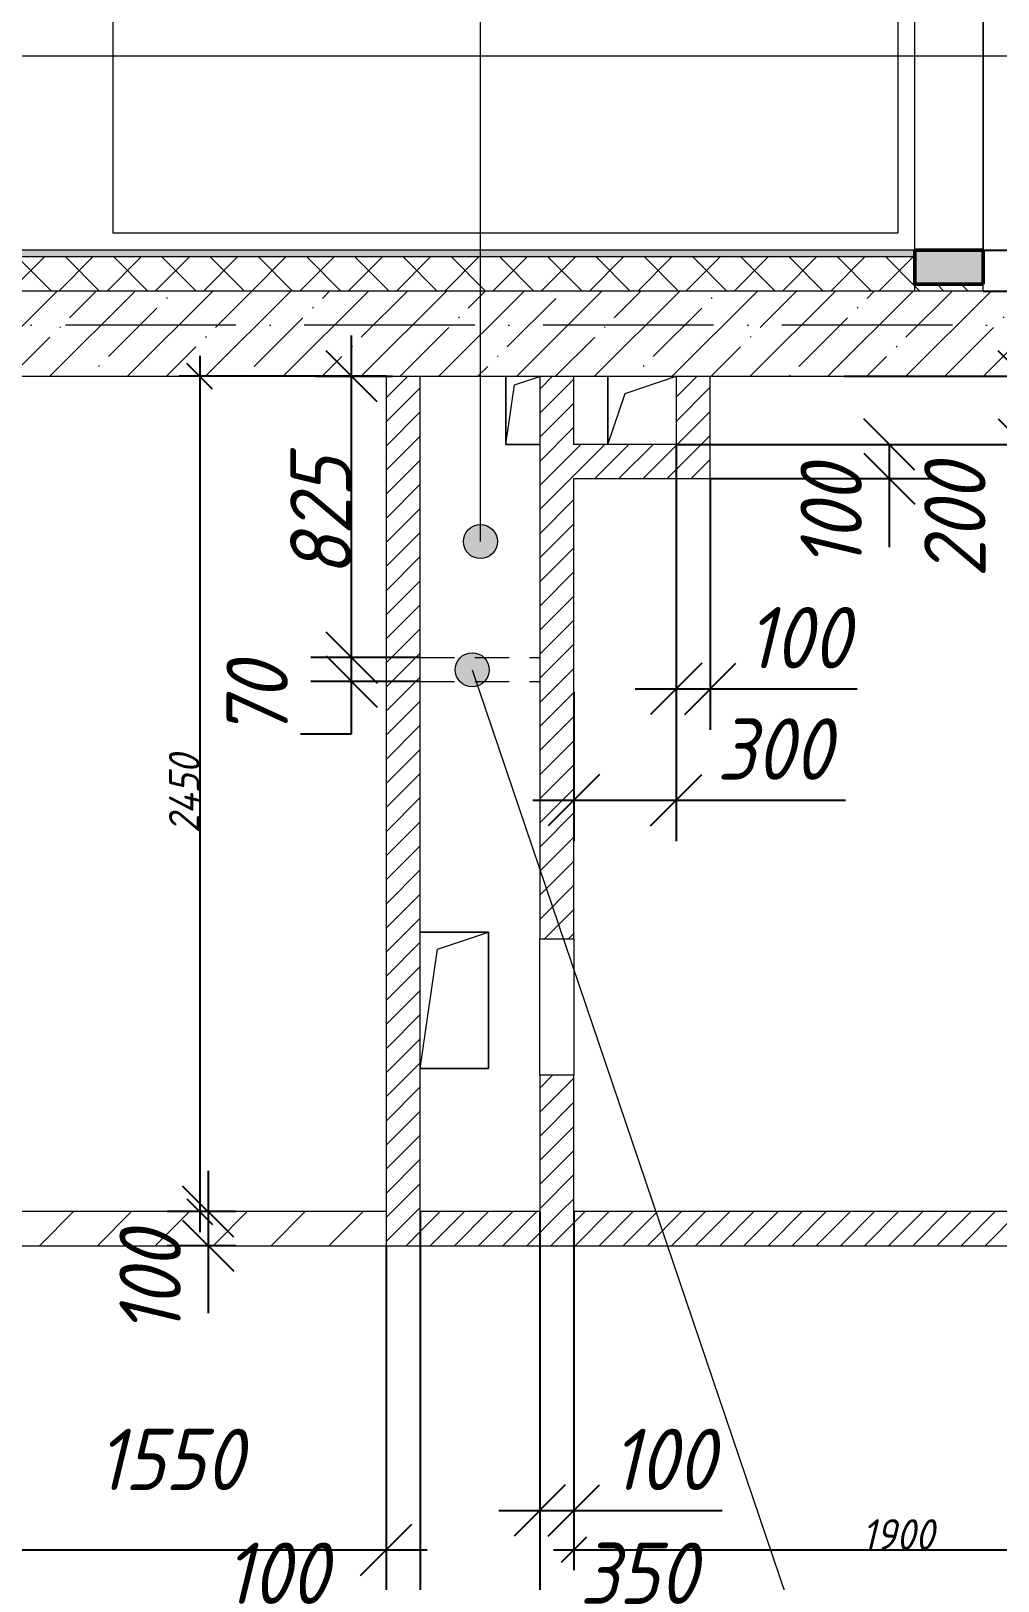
# Model space of a CAD drawing. Header units: millimetres. Extents: x -356862 to 418287, y 0 to 839748.
# Drawn here: x -175142 to -172307, y 608614 to 613160 of the extents above; entities that cross this region are included whole.
import ezdxf

# ---------------------------------------------------------------- set-up
doc = ezdxf.new("R2010")
doc.units = ezdxf.units.MM
doc.linetypes.add('200_ШТРИХ_ш1п0_6_', pattern=[160, 100, -60])
doc.linetypes.add('50_200_ШТРИХ_1Т_ш5_п1_п1_', pattern=[700, 500, -100, 0, -100])
for name, color, linetype, lineweight in [('A-____-____-DIMS', 7, 'Continuous', 9), ('A-DOOR-____-OTLN', 7, 'Continuous', 9), ('A-FLOR-____-OTLN', 7, 'Continuous', 9), ('A-GENM-____-OTLN', 7, 'Continuous', 9), ('A-WALL-____-MCUT', 7, 'Continuous', 13), ('A-WALL-____-MCUT-3', 7, 'Continuous', 9), ('A-WALL-FNSH-MCUT-1', 7, 'Continuous', 9), ('G-____-____-TEXT', 7, 'Continuous', 9), ('S-COLS-____-OTLN', 7, 'Continuous', 9), ('S-GRID-____-OTLN-1', 7, '50_200_ШТРИХ_1Т_ш5_п1_п1_', 9)]:
    doc.layers.add(name, color=color, linetype=linetype, lineweight=lineweight)
for name, color, linetype, lineweight, true_color in [('A-DETL-____-OTLN-11', 7, '200_ШТРИХ_ш1п0_6_', 9, 0x000000), ('A-DOOR-____-OTLN-1', 7, 'Continuous', 9, 0xffffff), ('A-WALL-____-MCUT-4', 7, 'Continuous', 13, 0x000000), ('A-WALL-____-MCUT-7', 7, 'Continuous', 9, 0x000000), ('A-WALL-____-PATT-2', 7, 'Continuous', 9, 0x787878), ('A-WALL-____-PATT-3', 9, 'Continuous', 9, 0x808080), ('A-WALL-____-PATT-4', 9, 'Continuous', 9, 0x808080), ('A-WALL-____-PATT-5', 7, 'Continuous', 9, 0x000000), ('A-WALL-____-PATT-7', 7, 'Continuous', 9, 0x000000), ('A-WALL-FNSH-MCUT-2', 7, 'Continuous', 13, 0x000000), ('A-WALL-FNSH-MCUT-3', 7, 'Continuous', 9, 0x000000), ('G-____-____-SYMB-2', 7, 'Continuous', 9, 0x000000), ('I-WALL-____-OTLN-1', 7, 'Continuous', 9, 0x000000), ('I-WALL-____-OTLN-2', 7, 'Continuous', 9, 0x000000), ('S-COLS-____-MCUT-1', 7, 'Continuous', 50, 0x000000), ('S-COLS-____-OTLN-1', 7, 'Continuous', 9, 0x000000)]:
    doc.layers.add(name, color=color, linetype=linetype, lineweight=lineweight, true_color=true_color)
doc.styles.add('ISOCPEUR_I_10', font='isocpeui.ttf', dxfattribs={"width": 0.9, "height": 180})
doc.styles.add('ISOCPEUR_I_14', font='isocpeui.ttf', dxfattribs={"width": 0.9, "height": 180})
doc.styles.add('ISOCPEUR_I_7', font='isocpeui.ttf', dxfattribs={"width": 0.9, "height": 90})
doc.dimstyles.new('ISO-1_8_0_9К_СРЕДНИЙ_Кладочные_2', dxfattribs={"dimscale": 304.8, "dimtxt": 89.638306, "dimasz": 0.246063, "dimexe": 0.19685, "dimexo": 0, "dimgap": 0, "dimtad": 1, "dimdec": 3, "dimrnd": 0.001, "dimdsep": 46, "dimtxsty": 'ISOCPEUR_I_7', "dimblk1": 'OBLIQUE', "dimblk2": 'OBLIQUE', "dimsah": 1, "dimcen": 0.09, "dimdle": 0.19685, "dimazin": 0, "dimtfac": 1, "dimtdec": 4, "dimtix": 1, "dimtmove": 1, "dimatfit": 3, "dimfxl": 1, "dimtvp": 1, "dimtolj": 1, "dimtzin": 0, "dimarcsym": 2})
doc.dimstyles.new('ISO-1_8_0_9К_СРЕДНИЙ_Кладочные_3', dxfattribs={"dimscale": 304.8, "dimtxt": 179.276612, "dimasz": 0.492126, "dimexe": 0.393701, "dimexo": 0, "dimgap": 0, "dimtad": 1, "dimdec": 3, "dimrnd": 0.001, "dimdsep": 46, "dimtxsty": 'ISOCPEUR_I_10', "dimblk1": 'OBLIQUE', "dimblk2": 'OBLIQUE', "dimsah": 1, "dimcen": 0.09, "dimdle": 0.393701, "dimazin": 0, "dimtfac": 1, "dimtdec": 4, "dimtix": 1, "dimtmove": 0, "dimatfit": 3, "dimfxl": 1, "dimtvp": 1, "dimtolj": 1, "dimtzin": 0, "dimarcsym": 2})
doc.dimstyles.new('ISO-1_8_0_9К_СРЕДНИЙ_Кладочные_4', dxfattribs={"dimscale": 304.8, "dimtxt": 179.276612, "dimasz": 0.492126, "dimexe": 0.393701, "dimexo": 0, "dimgap": 0, "dimtad": 1, "dimdec": 3, "dimrnd": 0.001, "dimdsep": 46, "dimtxsty": 'ISOCPEUR_I_10', "dimblk1": 'OBLIQUE', "dimblk2": 'OBLIQUE', "dimsah": 1, "dimcen": 0.09, "dimdle": 0.393701, "dimazin": 0, "dimtfac": 1, "dimtdec": 4, "dimtix": 1, "dimtmove": 1, "dimatfit": 3, "dimfxl": 1, "dimtvp": 1, "dimtolj": 1, "dimtzin": 0, "dimarcsym": 2})
doc.dimstyles.new('ISO-1_8_0_9К_СРЕДНИЙ_Кладочные_8', dxfattribs={"dimscale": 304.8, "dimtxt": 179.276612, "dimasz": 0.492126, "dimexe": 0.393701, "dimexo": 0, "dimgap": 0, "dimtad": 1, "dimdec": 3, "dimrnd": 0.001, "dimdsep": 46, "dimtxsty": 'ISOCPEUR_I_14', "dimblk1": 'OBLIQUE', "dimblk2": 'OBLIQUE', "dimsah": 1, "dimcen": 0.09, "dimdle": 0.393701, "dimazin": 0, "dimtfac": 1, "dimtdec": 4, "dimtix": 1, "dimtmove": 0, "dimatfit": 3, "dimfxl": 1, "dimtvp": 1, "dimtolj": 1, "dimtzin": 0, "dimarcsym": 2})
doc.dimstyles.new('ISO-1_8_0_9К_СРЕДНИЙ_Кладочные_9', dxfattribs={"dimscale": 304.8, "dimtxt": 179.276612, "dimasz": 0.492126, "dimexe": 0.393701, "dimexo": 0, "dimgap": 0, "dimtad": 1, "dimdec": 3, "dimrnd": 0.001, "dimdsep": 46, "dimtxsty": 'ISOCPEUR_I_14', "dimblk1": 'OBLIQUE', "dimblk2": 'OBLIQUE', "dimsah": 1, "dimcen": 0.09, "dimdle": 0.393701, "dimazin": 0, "dimtfac": 1, "dimtdec": 4, "dimtix": 1, "dimtmove": 1, "dimatfit": 3, "dimfxl": 1, "dimtvp": 1, "dimtolj": 1, "dimtzin": 0, "dimarcsym": 2})
pattern_1 = [(45, (-175000.736, 544716.51), (-35.35534, 35.35534), [])]

# ---------------------------------------------------------------- blocks, each defined once
blk = doc.blocks.new('Проем_Дверь_Прямоугольный - 5110х2800h_витражные проемы-35263369-АР1_Кладочный план 1 этажа в осях 1-64_Ю-ЯЯ')
at = {"layer": 'A-DOOR-____-OTLN-1'}
for p, q in [((2555, 100), (-2555, 100)), ((2555, -100), (-2555, -100))]:
    blk.add_line(p, q, dxfattribs=at)
blk = doc.blocks.new('AR_Отверстие прямоугольное _в плите_ - AR_Отверстие прямоугольное _в плите_-30229368-АР1_Кладочный план 1 этажа в осях 1-64_Ю-ЯЯ')
at = {"layer": 'A-GENM-____-OTLN'}
for p, q in [((100, 200), (-100, 200)), ((-50, 150), (100, 200)), ((100, -200), (100, 200)), ((-100, -200), (-50, 150)), ((-100, -200), (100, -200))]:
    blk.add_line(p, q, dxfattribs=at)
blk = doc.blocks.new('AR_Отверстие прямоугольное _в плите_ - AR_Отверстие прямоугольное _в плите_-V241-АР1_Кладочный план 1 этажа в осях 1-64_Ю-ЯЯ')
at = {"layer": 'A-GENM-____-OTLN'}
for p, q in [((-50, 100), (-50, -100)), ((-25, 75), (49.1, 99.7)), ((-50, -100), (-25, 75)), ((-50, -100), (48.9, -100))]:
    blk.add_line(p, q, dxfattribs=at)
blk = doc.blocks.new('AR_Отверстие прямоугольное _в плите_ - AR_Отверстие прямоугольное _в плите_-V254-АР1_Кладочный план 1 этажа в осях 1-64_Ю-ЯЯ')
at = {"layer": 'A-GENM-____-OTLN'}
for p, q in [((-100, 100), (-100, -100)), ((-50, 50), (100, 100)), ((-100, -100), (-50, 50))]:
    blk.add_line(p, q, dxfattribs=at)
blk = doc.blocks.new('BSC_Колонна _Прямоугольная1 - 200х100 _металл_-35284186-АР1_Кладочный план 1 этажа в осях 1-64_Ю-ЯЯ')
at = {"layer": 'S-COLS-____-OTLN-1'}
blk.add_hatch(color=256, dxfattribs=at).paths.add_polyline_path([(-100, -50), (100, -50), (100, 50), (-100, 50)], flags=0)
at = {"layer": 'S-COLS-____-MCUT-1'}
for p, q in [((100, 50), (-100, 50)), ((-100, 50), (-100, -50)), ((100, -50), (100, 50)), ((-100, -50), (100, -50))]:
    blk.add_line(p, q, dxfattribs=at)
blk = doc.blocks.new('_Oblique')
at = {"color": 0, "linetype": 'ByBlock', "lineweight": -2}
blk.add_line((-0.5, -0.5), (0.5, 0.5), dxfattribs=at)
blk = doc.blocks.new('*D12165')
at = {"layer": 'A-____-____-DIMS', "color": 0, "lineweight": -2, "transparency": 16777216}
for p, q in [((-171263.7, 617687.6), (-171263.7, 612457.6)), ((-172350.7, 617627.6), (-171203.7, 617627.6)), ((-172350.7, 612517.6), (-171203.7, 612517.6))]:
    blk.add_line(p, q, dxfattribs=at)
at = {"layer": 'Defpoints', "color": 0, "transparency": 16777216}
for p in [(-172350.7, 617627.6), (-172350.7, 612517.6), (-171263.7, 612517.6)]:
    blk.add_point(p, dxfattribs=at)
at = {"layer": 'A-____-____-DIMS', "color": 0, "lineweight": -2, "transparency": 16777216, "xscale": 75, "yscale": 75, "zscale": 75}
for p, rotation in [((-171263.7, 617627.6), 90), ((-171263.7, 612517.6), 270)]:
    blk.add_blockref('_Oblique', p, dxfattribs=dict(at, rotation=rotation))
at = {"layer": 'A-____-____-DIMS', "color": 0, "transparency": 16777216, "insert": (-171308.7, 615072.6), "char_height": 90, "width": 463.361, "attachment_point": 5, "rotation": 90, "style": 'ISOCPEUR_I_7'}
blk.add_mtext('\\A1;5110', dxfattribs=at)
blk = doc.blocks.new('*D12166')
at = {"layer": 'A-____-____-DIMS', "color": 0, "lineweight": -2, "transparency": 16777216}
for p, q in [((-171519.2, 612517.6), (-171519.2, 612801.9)), ((-171519.2, 612397.6), (-171519.2, 612637.6)), ((-172350.7, 612517.6), (-171399.2, 612517.6)), ((-172350.7, 612397.6), (-171399.2, 612397.6))]:
    blk.add_line(p, q, dxfattribs=at)
at = {"layer": 'Defpoints', "color": 0, "transparency": 16777216}
for p in [(-172350.7, 612517.6), (-172350.7, 612397.6), (-171519.2, 612397.6)]:
    blk.add_point(p, dxfattribs=at)
at = {"layer": 'A-____-____-DIMS', "color": 0, "lineweight": -2, "transparency": 16777216, "xscale": 150, "yscale": 150, "zscale": 150}
for p, rotation in [((-171519.2, 612517.6), 90), ((-171519.2, 612397.6), 270)]:
    blk.add_blockref('_Oblique', p, dxfattribs=dict(at, rotation=rotation))
at = {"layer": 'A-____-____-DIMS', "color": 0, "transparency": 16777216, "insert": (-171498.9, 612737.8), "char_height": 180, "width": 368.207, "attachment_point": 1, "rotation": 90, "line_spacing_factor": 1.149209, "style": 'ISOCPEUR_I_10'}
blk.add_mtext('\\A1;120', dxfattribs=at)
blk = doc.blocks.new('*D12167')
at = {"layer": 'A-____-____-DIMS', "color": 0, "lineweight": -2, "transparency": 16777216}
for p, q in [((-173250.7, 611947.6), (-172506.1, 611947.6)), ((-172626.1, 611947.6), (-172626.1, 611727.6)), ((-173150.7, 611847.6), (-172506.1, 611847.6)), ((-172626.1, 611847.6), (-172626.1, 611646))]:
    blk.add_line(p, q, dxfattribs=at)
at = {"layer": 'Defpoints', "color": 0, "transparency": 16777216}
for p in [(-173250.7, 611947.6), (-172626.1, 611947.6), (-173150.7, 611847.6)]:
    blk.add_point(p, dxfattribs=at)
at = {"layer": 'A-____-____-DIMS', "color": 0, "lineweight": -2, "transparency": 16777216, "xscale": 150, "yscale": 150, "zscale": 150}
for p, rotation in [((-172626.1, 611947.6), 90), ((-172626.1, 611847.6), 270)]:
    blk.add_blockref('_Oblique', p, dxfattribs=dict(at, rotation=rotation))
at = {"layer": 'A-____-____-DIMS', "color": 0, "transparency": 16777216, "insert": (-172886.4, 611581.9), "char_height": 180, "width": 368.207, "attachment_point": 1, "rotation": 90, "line_spacing_factor": 1.149209, "style": 'ISOCPEUR_I_10'}
blk.add_mtext('\\A1;100', dxfattribs=at)
blk = doc.blocks.new('*D12168')
at = {"layer": 'A-____-____-DIMS', "color": 0, "lineweight": -2, "transparency": 16777216}
for p, q in [((-172757.3, 612147.6), (-172111.8, 612147.6)), ((-172231.8, 612147.6), (-172231.8, 611827.6)), ((-173250.7, 611947.6), (-172111.8, 611947.6)), ((-172231.8, 611947.6), (-172231.8, 611642))]:
    blk.add_line(p, q, dxfattribs=at)
at = {"layer": 'Defpoints', "color": 0, "transparency": 16777216}
for p in [(-172757.3, 612147.6), (-172231.8, 612147.6), (-173250.7, 611947.6)]:
    blk.add_point(p, dxfattribs=at)
at = {"layer": 'A-____-____-DIMS', "color": 0, "lineweight": -2, "transparency": 16777216, "xscale": 150, "yscale": 150, "zscale": 150}
for p, rotation in [((-172231.8, 612147.6), 90), ((-172231.8, 611947.6), 270)]:
    blk.add_blockref('_Oblique', p, dxfattribs=dict(at, rotation=rotation))
at = {"layer": 'A-____-____-DIMS', "color": 0, "transparency": 16777216, "insert": (-172523.8, 611557.2), "char_height": 180, "width": 409.578, "attachment_point": 1, "rotation": 90, "line_spacing_factor": 1.149209, "style": 'ISOCPEUR_I_10'}
blk.add_mtext('\\A1;200', dxfattribs=at)
blk = doc.blocks.new('*D12179')
at = {"layer": 'A-____-____-DIMS', "color": 0, "lineweight": -2, "transparency": 16777216}
for p, q in [((-174100.7, 609597.6), (-174100.7, 608585.6)), ((-175650.7, 609547.6), (-175650.7, 608585.6)), ((-175770.7, 608705.6), (-173980.7, 608705.6))]:
    blk.add_line(p, q, dxfattribs=at)
at = {"layer": 'Defpoints', "color": 0, "transparency": 16777216}
for p in [(-174100.7, 609597.6), (-175650.7, 609547.6), (-174100.7, 608705.6)]:
    blk.add_point(p, dxfattribs=at)
at = {"layer": 'A-____-____-DIMS', "color": 0, "lineweight": -2, "transparency": 16777216, "xscale": 150, "yscale": 150, "zscale": 150, "rotation": 180}
blk.add_blockref('_Oblique', (-175650.7, 608705.6), dxfattribs=at)
at = {"layer": 'A-____-____-DIMS', "color": 0, "lineweight": -2, "transparency": 16777216, "xscale": 150, "yscale": 150, "zscale": 150}
blk.add_blockref('_Oblique', (-174100.7, 608705.6), dxfattribs=at)
at = {"layer": 'A-____-____-DIMS', "color": 0, "transparency": 16777216, "insert": (-174949, 609060.8), "char_height": 180, "width": 504.733, "attachment_point": 1, "line_spacing_factor": 1.149209, "style": 'ISOCPEUR_I_10'}
blk.add_mtext('\\A1;1550', dxfattribs=at)
blk = doc.blocks.new('*D12180')
at = {"layer": 'A-____-____-DIMS', "color": 0, "lineweight": -2, "transparency": 16777216}
for p, q in [((-174000.7, 609697.6), (-174000.7, 608367)), ((-174100.7, 609597.6), (-174100.7, 608367)), ((-174100.7, 608487), (-174531.3, 608487)), ((-174000.7, 608487), (-174220.7, 608487))]:
    blk.add_line(p, q, dxfattribs=at)
at = {"layer": 'Defpoints', "color": 0, "transparency": 16777216}
for p in [(-174000.7, 609697.6), (-174100.7, 609597.6), (-174000.7, 608487)]:
    blk.add_point(p, dxfattribs=at)
at = {"layer": 'A-____-____-DIMS', "color": 0, "lineweight": -2, "transparency": 16777216, "xscale": 150, "yscale": 150, "zscale": 150, "rotation": 180}
blk.add_blockref('_Oblique', (-174100.7, 608487), dxfattribs=at)
at = {"layer": 'A-____-____-DIMS', "color": 0, "lineweight": -2, "transparency": 16777216, "xscale": 150, "yscale": 150, "zscale": 150}
blk.add_blockref('_Oblique', (-174000.7, 608487), dxfattribs=at)
at = {"layer": 'A-____-____-DIMS', "color": 0, "transparency": 16777216, "insert": (-174575.1, 608727), "char_height": 180, "width": 368.207, "attachment_point": 1, "line_spacing_factor": 1.149209, "style": 'ISOCPEUR_I_10'}
blk.add_mtext('\\A1;100', dxfattribs=at)
blk = doc.blocks.new('*D12181')
at = {"layer": 'A-____-____-DIMS', "color": 0, "lineweight": -2, "transparency": 16777216}
for p, q in [((-174000.7, 609697.6), (-174000.7, 608367)), ((-173650.7, 609697.6), (-173650.7, 608367)), ((-174120.7, 608487), (-173650.7, 608487)), ((-173650.7, 608487), (-173156.6, 608487))]:
    blk.add_line(p, q, dxfattribs=at)
at = {"layer": 'Defpoints', "color": 0, "transparency": 16777216}
for p in [(-174000.7, 609697.6), (-173650.7, 609697.6), (-173650.7, 608487)]:
    blk.add_point(p, dxfattribs=at)
at = {"layer": 'A-____-____-DIMS', "color": 0, "lineweight": -2, "transparency": 16777216, "xscale": 150, "yscale": 150, "zscale": 150, "rotation": 180}
blk.add_blockref('_Oblique', (-174000.7, 608487), dxfattribs=at)
at = {"layer": 'A-____-____-DIMS', "color": 0, "lineweight": -2, "transparency": 16777216, "xscale": 150, "yscale": 150, "zscale": 150}
blk.add_blockref('_Oblique', (-173650.7, 608487), dxfattribs=at)
at = {"layer": 'A-____-____-DIMS', "color": 0, "transparency": 16777216, "insert": (-173533.5, 608727), "char_height": 180, "width": 409.578, "attachment_point": 1, "line_spacing_factor": 1.149209, "style": 'ISOCPEUR_I_10'}
blk.add_mtext('\\A1;350', dxfattribs=at)
blk = doc.blocks.new('*D12182')
at = {"layer": 'A-____-____-DIMS', "color": 0, "lineweight": -2, "transparency": 16777216}
for p, q in [((-173650.7, 609697.6), (-173650.7, 608700.8)), ((-173550.7, 609697.6), (-173550.7, 608700.8)), ((-173770.7, 608820.8), (-173550.7, 608820.8)), ((-173550.7, 608820.8), (-173116.3, 608820.8))]:
    blk.add_line(p, q, dxfattribs=at)
at = {"layer": 'Defpoints', "color": 0, "transparency": 16777216}
for p in [(-173650.7, 609697.6), (-173550.7, 609697.6), (-173550.7, 608820.8)]:
    blk.add_point(p, dxfattribs=at)
at = {"layer": 'A-____-____-DIMS', "color": 0, "lineweight": -2, "transparency": 16777216, "xscale": 150, "yscale": 150, "zscale": 150, "rotation": 180}
blk.add_blockref('_Oblique', (-173650.7, 608820.8), dxfattribs=at)
at = {"layer": 'A-____-____-DIMS', "color": 0, "lineweight": -2, "transparency": 16777216, "xscale": 150, "yscale": 150, "zscale": 150}
blk.add_blockref('_Oblique', (-173550.7, 608820.8), dxfattribs=at)
at = {"layer": 'A-____-____-DIMS', "color": 0, "transparency": 16777216, "insert": (-173440.7, 609060.8), "char_height": 180, "width": 368.207, "attachment_point": 1, "line_spacing_factor": 1.149209, "style": 'ISOCPEUR_I_10'}
blk.add_mtext('\\A1;100', dxfattribs=at)
blk = doc.blocks.new('*D12183')
at = {"layer": 'A-____-____-DIMS', "color": 0, "lineweight": -2, "transparency": 16777216}
for p, q in [((-173550.7, 609697.6), (-173550.7, 608645.6)), ((-171650.7, 609547.6), (-171650.7, 608645.6)), ((-173610.7, 608705.6), (-171590.7, 608705.6))]:
    blk.add_line(p, q, dxfattribs=at)
at = {"layer": 'Defpoints', "color": 0, "transparency": 16777216}
for p in [(-173550.7, 609697.6), (-171650.7, 609547.6), (-171650.7, 608705.6)]:
    blk.add_point(p, dxfattribs=at)
at = {"layer": 'A-____-____-DIMS', "color": 0, "lineweight": -2, "transparency": 16777216, "xscale": 75, "yscale": 75, "zscale": 75, "rotation": 180}
blk.add_blockref('_Oblique', (-173550.7, 608705.6), dxfattribs=at)
at = {"layer": 'A-____-____-DIMS', "color": 0, "lineweight": -2, "transparency": 16777216, "xscale": 75, "yscale": 75, "zscale": 75}
blk.add_blockref('_Oblique', (-171650.7, 608705.6), dxfattribs=at)
at = {"layer": 'A-____-____-DIMS', "color": 0, "transparency": 16777216, "insert": (-172600.7, 608750.6), "char_height": 90, "width": 504.733, "attachment_point": 5, "style": 'ISOCPEUR_I_7'}
blk.add_mtext('\\A1;1900', dxfattribs=at)
blk = doc.blocks.new('*D12185')
at = {"layer": 'A-____-____-DIMS', "color": 0, "lineweight": -2, "transparency": 16777216}
for p, q in [((-174647.5, 612207.6), (-174647.5, 609637.6)), ((-174100.7, 612147.6), (-174707.5, 612147.6)), ((-174541.5, 609697.6), (-174707.5, 609697.6))]:
    blk.add_line(p, q, dxfattribs=at)
at = {"layer": 'Defpoints', "color": 0, "transparency": 16777216}
for p in [(-174100.7, 612147.6), (-174647.5, 609697.6), (-174541.5, 609697.6)]:
    blk.add_point(p, dxfattribs=at)
at = {"layer": 'A-____-____-DIMS', "color": 0, "lineweight": -2, "transparency": 16777216, "xscale": 75, "yscale": 75, "zscale": 75}
for p, rotation in [((-174647.5, 612147.6), 90), ((-174647.5, 609697.6), 270)]:
    blk.add_blockref('_Oblique', p, dxfattribs=dict(at, rotation=rotation))
at = {"layer": 'A-____-____-DIMS', "color": 0, "transparency": 16777216, "insert": (-174692.5, 610922.6), "char_height": 90, "width": 562.653, "attachment_point": 5, "rotation": 90, "style": 'ISOCPEUR_I_7'}
blk.add_mtext('\\A1;2450', dxfattribs=at)
blk = doc.blocks.new('*D12186')
at = {"layer": 'A-____-____-DIMS', "color": 0, "lineweight": -2, "transparency": 16777216}
for p, q in [((-174622.4, 609817.6), (-174622.4, 609597.6)), ((-174541.5, 609697.6), (-174742.4, 609697.6)), ((-174541.5, 609597.6), (-174742.4, 609597.6)), ((-174622.4, 609597.6), (-174622.4, 609399.6))]:
    blk.add_line(p, q, dxfattribs=at)
at = {"layer": 'Defpoints', "color": 0, "transparency": 16777216}
for p in [(-174541.5, 609697.6), (-174622.4, 609597.6), (-174541.5, 609597.6)]:
    blk.add_point(p, dxfattribs=at)
at = {"layer": 'A-____-____-DIMS', "color": 0, "lineweight": -2, "transparency": 16777216, "xscale": 150, "yscale": 150, "zscale": 150}
for p, rotation in [((-174622.4, 609697.6), 90), ((-174622.4, 609597.6), 270)]:
    blk.add_blockref('_Oblique', p, dxfattribs=dict(at, rotation=rotation))
at = {"layer": 'A-____-____-DIMS', "color": 0, "transparency": 16777216, "insert": (-174882.7, 609335.5), "char_height": 180, "width": 368.207, "attachment_point": 1, "rotation": 90, "line_spacing_factor": 1.149209, "style": 'ISOCPEUR_I_10'}
blk.add_mtext('\\A1;100', dxfattribs=at)
blk = doc.blocks.new('*D12263')
at = {"layer": 'A-____-____-DIMS', "color": 0, "lineweight": -2, "transparency": 16777216}
for p, q in [((-173250.7, 611947.6), (-173250.7, 610784.3)), ((-173550.7, 611221.8), (-173550.7, 610784.3)), ((-173670.7, 610904.3), (-173250.7, 610904.3)), ((-173250.7, 610904.3), (-172754.9, 610904.3))]:
    blk.add_line(p, q, dxfattribs=at)
at = {"layer": 'Defpoints', "color": 0, "transparency": 16777216}
for p in [(-173250.7, 611947.6), (-173550.7, 611221.8), (-173250.7, 610904.3)]:
    blk.add_point(p, dxfattribs=at)
at = {"layer": 'A-____-____-DIMS', "color": 0, "lineweight": -2, "transparency": 16777216, "xscale": 150, "yscale": 150, "zscale": 150, "rotation": 180}
blk.add_blockref('_Oblique', (-173550.7, 610904.3), dxfattribs=at)
at = {"layer": 'A-____-____-DIMS', "color": 0, "lineweight": -2, "transparency": 16777216, "xscale": 150, "yscale": 150, "zscale": 150}
blk.add_blockref('_Oblique', (-173250.7, 610904.3), dxfattribs=at)
at = {"layer": 'A-____-____-DIMS', "color": 0, "transparency": 16777216, "insert": (-173131.7, 611144.3), "char_height": 180, "width": 409.578, "attachment_point": 1, "line_spacing_factor": 1.149209, "style": 'ISOCPEUR_I_10'}
blk.add_mtext('\\A1;300', dxfattribs=at)
blk = doc.blocks.new('*D12264')
at = {"layer": 'A-____-____-DIMS', "color": 0, "lineweight": -2, "transparency": 16777216}
for p, q in [((-173250.7, 611947.6), (-173250.7, 611110.9)), ((-173150.7, 611847.6), (-173150.7, 611110.9)), ((-173370.7, 611230.9), (-173150.7, 611230.9)), ((-173150.7, 611230.9), (-172720.2, 611230.9))]:
    blk.add_line(p, q, dxfattribs=at)
at = {"layer": 'Defpoints', "color": 0, "transparency": 16777216}
for p in [(-173250.7, 611947.6), (-173150.7, 611847.6), (-173150.7, 611230.9)]:
    blk.add_point(p, dxfattribs=at)
at = {"layer": 'A-____-____-DIMS', "color": 0, "lineweight": -2, "transparency": 16777216, "xscale": 150, "yscale": 150, "zscale": 150, "rotation": 180}
blk.add_blockref('_Oblique', (-173250.7, 611230.9), dxfattribs=at)
at = {"layer": 'A-____-____-DIMS', "color": 0, "lineweight": -2, "transparency": 16777216, "xscale": 150, "yscale": 150, "zscale": 150}
blk.add_blockref('_Oblique', (-173150.7, 611230.9), dxfattribs=at)
at = {"layer": 'A-____-____-DIMS', "color": 0, "transparency": 16777216, "insert": (-173044.6, 611470.9), "char_height": 180, "width": 368.207, "attachment_point": 1, "line_spacing_factor": 1.149209, "style": 'ISOCPEUR_I_10'}
blk.add_mtext('\\A1;100', dxfattribs=at)
blk = doc.blocks.new('*D13224')
at = {"layer": 'A-____-____-DIMS', "color": 0, "lineweight": -2, "transparency": 16777216}
for p, q in [((-174202.1, 611132.6), (-174202.1, 611442.6)), ((-174000.7, 611322.6), (-174322.1, 611322.6)), ((-174000.7, 611252.6), (-174322.1, 611252.6)), ((-174202.1, 611098.7), (-174202.1, 611252.6)), ((-174352.1, 611098.7), (-174202.1, 611098.7))]:
    blk.add_line(p, q, dxfattribs=at)
at = {"layer": 'Defpoints', "color": 0, "transparency": 16777216}
for p in [(-174202.1, 611322.6), (-174000.7, 611322.6), (-174000.7, 611252.6)]:
    blk.add_point(p, dxfattribs=at)
at = {"layer": 'A-____-____-DIMS', "color": 0, "lineweight": -2, "transparency": 16777216, "xscale": 150, "yscale": 150, "zscale": 150}
for p, rotation in [((-174202.1, 611322.6), 90), ((-174202.1, 611252.6), 270)]:
    blk.add_blockref('_Oblique', p, dxfattribs=dict(at, rotation=rotation))
at = {"layer": 'A-____-____-DIMS', "color": 0, "transparency": 16777216, "insert": (-174569, 611082.2), "char_height": 180, "width": 273.052, "attachment_point": 1, "rotation": 90, "line_spacing_factor": 1.149209, "style": 'ISOCPEUR_I_14'}
blk.add_mtext('\\A1;70', dxfattribs=at)
blk = doc.blocks.new('*D13225')
at = {"layer": 'A-____-____-DIMS', "color": 0, "lineweight": -2, "transparency": 16777216}
for p, q in [((-174202.1, 611202.6), (-174202.1, 612267.6)), ((-174308.2, 612147.6), (-174082.1, 612147.6)), ((-174000.7, 611322.6), (-174322.1, 611322.6))]:
    blk.add_line(p, q, dxfattribs=at)
at = {"layer": 'Defpoints', "color": 0, "transparency": 16777216}
for p in [(-174308.2, 612147.6), (-174202.1, 612147.6), (-174000.7, 611322.6)]:
    blk.add_point(p, dxfattribs=at)
at = {"layer": 'A-____-____-DIMS', "color": 0, "lineweight": -2, "transparency": 16777216, "xscale": 150, "yscale": 150, "zscale": 150}
for p, rotation in [((-174202.1, 612147.6), 90), ((-174202.1, 611322.6), 270)]:
    blk.add_blockref('_Oblique', p, dxfattribs=dict(at, rotation=rotation))
at = {"layer": 'A-____-____-DIMS', "color": 0, "transparency": 16777216, "insert": (-174292.1, 611735.1), "char_height": 180, "width": 409.578, "attachment_point": 5, "rotation": 90, "style": 'ISOCPEUR_I_14'}
blk.add_mtext('\\A1;825', dxfattribs=at)

msp = doc.modelspace()

# ---------------------------------------------------------------- hatches: boundary and pattern name
at = {"layer": 'A-WALL-____-PATT-2'}
h = msp.add_hatch(dxfattribs=at)
h.set_pattern_fill('FP_1', color=256, style=0, pattern_type=2)
h.set_pattern_definition([(45, (-175000.74, 544716.51), (-70.71068, 70.71068), []), (135, (-175000.74, 544716.51), (-70.71068, -70.71068), [])])
h.paths.add_polyline_path([(-172550.7357, 612397.5526), (-172550.7357, 612497.5526), (-175200.7357, 612497.5526), (-175200.7357, 612397.5526), (-173247.8146, 612397.5526)], flags=0)
h = msp.add_hatch(dxfattribs=at)
h.set_pattern_fill('FP_2', color=256, style=0, pattern_type=2)
h.set_pattern_definition([(45, (-175000.74, 544716.51), (-114.04925, 114.04925), []), (45, (-174886.69, 544716.51), (-114.04925, 114.04925), [201.612, -40.322, 3.353, -36.97])])
h.paths.add_polyline_path([(-176782.7431, 612147.5526), (-171800.7357, 612147.5526), (-171800.7357, 612397.5526), (-176950.7357, 612397.5526), (-176950.7357, 612147.5526)], flags=0)
h.paths.add_polyline_path([(-169950.7357, 612147.5526), (-169950.7357, 612397.5526), (-170650.7357, 612397.5526), (-170650.7357, 612147.5526)], flags=0)
at = {"layer": 'A-WALL-____-PATT-3'}
h = msp.add_hatch(dxfattribs=at)
h.set_pattern_fill('FP_6', color=256, style=0, pattern_type=2)
h.set_pattern_definition([(135, (-175000.736, 544716.51), (-35.35534, -35.35534), [])])
h.paths.add_polyline_path([(-172550.7357, 612397.5526), (-172350.7357, 612397.5526), (-172350.7357, 612417.5526), (-172550.7357, 612417.5526)], flags=0)
h.paths.add_polyline_path([(-172350.7357, 617727.5526), (-172350.7357, 617747.5526), (-172550.7357, 617747.5526), (-172550.7357, 617727.5526), (-172517.4024, 617727.5526)], flags=0)
at = {"layer": 'A-WALL-____-PATT-4'}
h = msp.add_hatch(dxfattribs=at)
h.set_pattern_fill('FP_5', color=256, style=0, pattern_type=2)
h.set_pattern_definition(pattern_1)
h.paths.add_polyline_path([(-174000.7357, 609597.5526), (-174000.7357, 612147.5526), (-174100.7357, 612147.5526), (-174100.7357, 609597.5526)], flags=0)
h = msp.add_hatch(dxfattribs=at)
h.set_pattern_fill('FP_5', color=256, style=0, pattern_type=2)
h.set_pattern_definition(pattern_1)
h.paths.add_polyline_path([(-173550.7357, 609697.5526), (-173550.7357, 610097.5526), (-173650.7357, 610097.5526), (-173650.7357, 609697.5526)], flags=0)
h.paths.add_polyline_path([(-173550.7357, 610497.5526), (-173550.7357, 612147.5526), (-173650.7357, 612147.5526), (-173650.7357, 610497.5526)], flags=0)
h = msp.add_hatch(dxfattribs=at)
h.set_pattern_fill('FP_5', color=256, style=0, pattern_type=2)
h.set_pattern_definition(pattern_1)
h.paths.add_polyline_path([(-173150.7357, 611847.5526), (-173150.7357, 612147.5526), (-173250.7357, 612147.5526), (-173250.7357, 611847.5526), (-173247.8146, 611847.5526)], flags=0)
h = msp.add_hatch(dxfattribs=at)
h.set_pattern_fill('FP_5', color=256, style=0, pattern_type=2)
h.set_pattern_definition(pattern_1)
h.paths.add_polyline_path([(-173250.7357, 611847.5526), (-173250.7357, 611947.5526), (-173550.7357, 611947.5526), (-173550.7357, 611847.5526)], flags=0)
h = msp.add_hatch(dxfattribs=at)
h.set_pattern_fill('FP_5', color=256, style=0, pattern_type=2)
h.set_pattern_definition(pattern_1)
h.paths.add_polyline_path([(-169650.7357, 609597.5526), (-169650.7357, 609697.5526), (-171650.7357, 609697.5526), (-171650.7357, 609597.5526), (-169712.886, 609597.5526)], flags=0)
h.paths.add_polyline_path([(-171700.7357, 609597.5526), (-171700.7357, 609600.5526), (-171653.7357, 609600.5526), (-171653.7357, 609694.5526), (-171700.7357, 609694.5526), (-171700.7357, 609697.5526), (-174000.7357, 609697.5526), (-174000.7357, 609597.5526)], flags=0)
at = {"layer": 'A-WALL-____-PATT-5'}
h = msp.add_hatch(dxfattribs=at)
h.set_pattern_fill('FP_4', color=256, style=0, pattern_type=2)
h.set_pattern_definition([(45, (-175000.74, 544716.51), (-84.85281, 84.85281), [])])
h.paths.add_polyline_path([(-177200.7357, 609597.5526), (-176846.7357, 609597.5526), (-176846.7357, 609605.1526), (-176805.2357, 609605.1526), (-176805.2357, 609689.9526), (-176846.7357, 609689.9526), (-176846.7357, 609697.5526), (-177194.7357, 609697.5526), (-177194.7357, 609622.5526), (-177200.7357, 609622.5526)], flags=0)
h.paths.add_polyline_path([(-174100.7357, 609597.5526), (-174100.7357, 609697.5526), (-175600.7357, 609697.5526), (-175600.7357, 609694.5526), (-175647.7357, 609694.5526), (-175647.7357, 609600.5526), (-175600.7357, 609600.5526), (-175600.7357, 609597.5526), (-175015.2789, 609597.5526)], flags=0)
at = {"layer": 'A-WALL-____-PATT-7'}
h = msp.add_hatch(dxfattribs=at)
h.set_pattern_fill('FP_187', color=256, style=0, pattern_type=2)
h.set_pattern_definition([(0, (-175000.736, 544716.51), (81.28, 20.32), [3.353, -57.607, 3.353, -57.607, -325.12]), (0, (-175000.736, 544716.51), (81.28, 20.32), [-121.92, 3.353, -118.567, 3.353, -57.607, -142.24]), (0, (-175000.736, 544716.51), (81.28, 20.32), [-304.8, 3.353, -37.287, 3.353, -98.247]), (120, (-174970.256, 544726.67), (-58.237636, 60.230545), [3.353, -57.607, 3.353, -57.607, -325.12]), (120, (-174970.256, 544726.67), (-58.237636, 60.230545), [-121.92, 3.353, -118.567, 3.353, -57.607, -142.24]), (120, (-174970.256, 544726.67), (-58.237636, 60.230545), [-304.8, 3.353, -37.287, 3.353, -98.247]), (240, (-174960.096, 544767.31), (-23.042364, -80.550545), [3.353, -57.607, 3.353, -57.607, -325.12]), (240, (-174960.096, 544767.31), (-23.042364, -80.550545), [-121.92, 3.353, -118.567, 3.353, -57.607, -142.24]), (240, (-174960.096, 544767.31), (-23.042364, -80.550545), [-304.8, 3.353, -37.287, 3.353, -98.247])])
h.paths.add_polyline_path([(-175200.7357, 612497.5526), (-172550.7357, 612497.5526), (-172550.7357, 612517.5526), (-175200.7357, 612517.5526)], flags=0)
at = {"layer": 'G-____-____-TEXT'}
h = msp.add_hatch(color=256, dxfattribs=at)
edge = h.paths.add_edge_path(flags=0)
edge.add_arc((-173824.4838, 611662.9107), 50, 0, 360)
h = msp.add_hatch(color=256, dxfattribs=at)
edge = h.paths.add_edge_path(flags=0)
edge.add_arc((-173848.696, 611286.7748), 50, 0, 360)

# ---------------------------------------------------------------- linework, layer by layer
at = {"layer": 'A-DETL-____-OTLN-11'}
for p, q in [((-174000.7357, 611322.5526), (-173650.7357, 611322.5526)), ((-174000.7357, 611252.5526), (-173650.7357, 611252.5526))]:
    msp.add_line(p, q, dxfattribs=at)
at = {"layer": 'A-FLOR-____-OTLN'}
for p, q in [((-174900.7357, 612567.5526), (-174900.7357, 617577.5526)), ((-172600.7357, 617577.5526), (-172600.7357, 612567.5526)), ((-172600.7357, 612567.5526), (-174900.7357, 612567.5526)), ((-173749.6505, 611947.5526), (-173749.6505, 612147.5526)), ((-173450.7357, 611947.5526), (-173450.7357, 612147.5526)), ((-173650.7357, 611947.5526), (-173749.6505, 611947.5526)), ((-174000.7357, 610517.5526), (-173800.7357, 610517.5526)), ((-173800.7357, 610517.5526), (-173800.7357, 610117.5526)), ((-173800.7357, 610117.5526), (-174000.7357, 610117.5526))]:
    msp.add_line(p, q, dxfattribs=at)
at = {"layer": 'A-WALL-____-MCUT'}
msp.add_line((-172550.7357, 612497.5526), (-175200.7357, 612497.5526), dxfattribs=at)
at = {"layer": 'A-WALL-____-MCUT-3'}
for p, q in [((-171800.7357, 612397.5526), (-176950.7357, 612397.5526)), ((-176950.7357, 612147.5526), (-171800.7357, 612147.5526))]:
    msp.add_line(p, q, dxfattribs=at)
at = {"layer": 'A-WALL-____-MCUT-4'}
msp.add_line((-172350.7357, 612397.5526), (-172350.7357, 612417.5526), dxfattribs=at)
at = {"layer": 'A-WALL-____-MCUT-7'}
msp.add_line((-172550.7357, 612397.5526), (-172550.7357, 612417.5526), dxfattribs=at)
at = {"layer": 'A-WALL-FNSH-MCUT-1'}
for p, q in [((-174100.7357, 612147.5526), (-174100.7357, 609597.5526)), ((-174000.7357, 609697.5526), (-174000.7357, 612147.5526)), ((-173650.7357, 612147.5526), (-173650.7357, 610497.5526)), ((-173550.7357, 611947.5526), (-173550.7357, 612147.5526)), ((-173250.7357, 612147.5526), (-173250.7357, 611947.5526)), ((-173150.7357, 611847.5526), (-173150.7357, 612147.5526)), ((-173250.7357, 611947.5526), (-173550.7357, 611947.5526)), ((-173550.7357, 610497.5526), (-173550.7357, 611847.5526)), ((-173550.7357, 611847.5526), (-173150.7357, 611847.5526)), ((-173650.7357, 610497.5526), (-173550.7357, 610497.5526)), ((-173650.7357, 610097.5526), (-173650.7357, 609697.5526)), ((-173550.7357, 610097.5526), (-173650.7357, 610097.5526)), ((-173550.7357, 609697.5526), (-173550.7357, 610097.5526)), ((-173650.7357, 609697.5526), (-174000.7357, 609697.5526)), ((-171700.7357, 609697.5526), (-173550.7357, 609697.5526)), ((-175600.7357, 609597.5526), (-171700.7357, 609597.5526))]:
    msp.add_line(p, q, dxfattribs=at)
at = {"layer": 'A-WALL-FNSH-MCUT-2'}
msp.add_line((-174100.7357, 609697.5526), (-175600.7357, 609697.5526), dxfattribs=at)
at = {"layer": 'A-WALL-FNSH-MCUT-3'}
msp.add_line((-172550.7357, 612517.5526), (-175200.7357, 612517.5526), dxfattribs=at)
at = {"layer": 'G-____-____-SYMB-2'}
msp.add_line((-179984.5837, 613087.5526), (-70594.3281, 613087.5526), dxfattribs=at)
at = {"layer": 'G-____-____-TEXT'}
for p, q in [((-173824.4838, 611662.9107), (-173824.4838, 613958.4485)), ((-173848.696, 611286.7748), (-172472.2866, 607222.3259))]:
    msp.add_line(p, q, dxfattribs=at)
for centre in [(-173824.4838, 611662.9107), (-173848.696, 611286.7748)]:
    msp.add_circle(centre, 50, dxfattribs=at)
at = {"layer": 'I-WALL-____-OTLN-1'}
for p, q in [((-172550.7357, 612517.5526), (-172550.7357, 617627.5526)), ((-172350.7357, 617627.5526), (-172350.7357, 612517.5526))]:
    msp.add_line(p, q, dxfattribs=at)
at = {"layer": 'I-WALL-____-OTLN-2'}
for p, q in [((-173650.7357, 610097.5526), (-173650.7357, 610497.5526)), ((-173550.7357, 610497.5526), (-173550.7357, 610097.5526))]:
    msp.add_line(p, q, dxfattribs=at)
at = {"layer": 'S-GRID-____-OTLN-1'}
msp.add_line((-70926.3291, 612297.5526), (-179669.5059, 612297.5526), dxfattribs=at)

# ---------------------------------------------------------------- block references
at = {"layer": 'A-DOOR-____-OTLN', "rotation": 269.9999999999999}
msp.add_blockref('Проем_Дверь_Прямоугольный - 5110х2800h_витражные проемы-35263369-АР1_Кладочный план 1 этажа в осях 1-64_Ю-ЯЯ', (-172450.7357, 615072.5526), dxfattribs=at)
at = {"layer": 'A-GENM-____-OTLN'}
for name, p in [('AR_Отверстие прямоугольное _в плите_ - AR_Отверстие прямоугольное _в плите_-V241-АР1_Кладочный план 1 этажа в осях 1-64_Ю-ЯЯ', (-173699.6505, 612047.5526)), ('AR_Отверстие прямоугольное _в плите_ - AR_Отверстие прямоугольное _в плите_-V254-АР1_Кладочный план 1 этажа в осях 1-64_Ю-ЯЯ', (-173350.7357, 612047.5526)), ('AR_Отверстие прямоугольное _в плите_ - AR_Отверстие прямоугольное _в плите_-30229368-АР1_Кладочный план 1 этажа в осях 1-64_Ю-ЯЯ', (-173900.7357, 610317.5526))]:
    msp.add_blockref(name, p, dxfattribs=at)
at = {"layer": 'S-COLS-____-OTLN', "rotation": 180}
msp.add_blockref('BSC_Колонна _Прямоугольная1 - 200х100 _металл_-35284186-АР1_Кладочный план 1 этажа в осях 1-64_Ю-ЯЯ', (-172450.7357, 612467.5526), dxfattribs=at)

# ---------------------------------------------------------------- dimensions: what is measured, and where the dimension line sits
at = {"layer": 'A-____-____-DIMS'}
for base, p1, p2, dimstyle, override, picture, middle in [((-171263.7349, 612517.5526), (-172350.7357, 617627.5526), (-172350.7357, 612517.5526), 'ISO-1_8_0_9К_СРЕДНИЙ_Кладочные_2', {"dimpost": '<>', "dimfxl": 5110}, '*D12165', (-171308.7349, 615072.5526)), ((-174202.1346, 612147.5526), (-174000.7357, 611322.5526), (-174308.2006, 612147.5526), 'ISO-1_8_0_9К_СРЕДНИЙ_Кладочные_8', {"dimpost": '<>', "dimfxl": 880.431518}, '*D13225', (-174292.1346, 611735.0526)), ((-174647.5463, 609697.5526), (-174100.7357, 612147.5526), (-174541.4803, 609697.5526), 'ISO-1_8_0_9К_СРЕДНИЙ_Кладочные_2', {"dimpost": '<>', "dimfxl": 2489.328377}, '*D12185', (-174692.5463, 610922.5526))]:
    dim = msp.add_linear_dim(base=base, p1=p1, p2=p2, angle=90, dimstyle=dimstyle, override=override, dxfattribs=at)
    dim.commit()
    dim.dimension.update_dxf_attribs({"geometry": picture, "text_midpoint": middle})
for base, p1, p2, dimstyle, override, picture, middle in [((-171519.1742, 612397.5526), (-172350.7357, 612517.5526), (-172350.7357, 612397.5526), 'ISO-1_8_0_9К_СРЕДНИЙ_Кладочные_3', {"dimpost": '<>', "dimfxl": 120}, '*D12166', (-171378.8969, 612801.9396)), ((-172231.7841, 612147.5526), (-173250.7357, 611947.5526), (-172757.3172, 612147.5526), 'ISO-1_8_0_9К_СРЕДНИЙ_Кладочные_3', {"dimpost": '<>', "dimfxl": 532.411334}, '*D12168', (-172403.8478, 611642.0271)), ((-172626.1359, 611947.5526), (-173150.7357, 611847.5526), (-173250.7357, 611947.5526), 'ISO-1_8_0_9К_СРЕДНИЙ_Кладочные_3', {"dimpost": '<>', "dimfxl": 141.421356}, '*D12167', (-172766.4132, 611645.9601)), ((-174202.1346, 611322.5526), (-174000.7357, 611252.5526), (-174000.7357, 611322.5526), 'ISO-1_8_0_9К_СРЕДНИЙ_Кладочные_9', {"dimpost": '<>', "dimfxl": 70}, '*D13224', (-174317.2966, 611098.6971)), ((-174622.4311, 609597.5526), (-174541.4803, 609697.5526), (-174541.4803, 609597.5526), 'ISO-1_8_0_9К_СРЕДНИЙ_Кладочные_3', {"dimpost": '<>', "dimfxl": 100}, '*D12186', (-174762.7083, 609399.5631))]:
    dim = msp.add_linear_dim(base=base, p1=p1, p2=p2, angle=90, dimstyle=dimstyle, override=override, dxfattribs=at)
    dim.commit()
    dim.dimension.update_dxf_attribs({"geometry": picture, "text_midpoint": middle, "dimtype": 160, "text_rotation": 90})
for base, p1, p2, dimstyle, override, picture, middle in [((-173250.7357, 610904.2527), (-173550.7357, 611221.7691), (-173250.7357, 611947.5526), 'ISO-1_8_0_9К_СРЕДНИЙ_Кладочные_3', {"dimpost": '<>', "dimfxl": 785.341768}, '*D12263', (-172926.9251, 610904.2527)), ((-173150.7357, 611230.8651), (-173250.7357, 611947.5526), (-173150.7357, 611847.5526), 'ISO-1_8_0_9К_СРЕДНИЙ_Кладочные_3', {"dimpost": '<>', "dimfxl": 141.421356}, '*D12264', (-172860.4584, 611230.8651)), ((-174000.7357, 608486.9995), (-174100.7357, 609597.5526), (-174000.7357, 609697.5526), 'ISO-1_8_0_9К_СРЕДНИЙ_Кладочные_3', {"dimpost": '<>', "dimfxl": 141.421356}, '*D12180', (-174391.013, 608486.9995)), ((-173650.7357, 608486.9995), (-174000.7357, 609697.5526), (-173650.7357, 609697.5526), 'ISO-1_8_0_9К_СРЕДНИЙ_Кладочные_3', {"dimpost": '<>', "dimfxl": 350}, '*D12181', (-173328.6721, 608486.9995)), ((-173550.7357, 608820.7913), (-173650.7357, 609697.5526), (-173550.7357, 609697.5526), 'ISO-1_8_0_9К_СРЕДНИЙ_Кладочные_3', {"dimpost": '<>', "dimfxl": 100}, '*D12182', (-173256.5899, 608820.7913)), ((-174100.7357, 608705.6292), (-175650.7357, 609547.5526), (-174100.7357, 609597.5526), 'ISO-1_8_0_9К_СРЕДНИЙ_Кладочные_4', {"dimpost": '<>', "dimfxl": 1550.806242}, '*D12179', (-174696.6028, 608820.7913))]:
    dim = msp.add_linear_dim(base=base, p1=p1, p2=p2, dimstyle=dimstyle, override=override, dxfattribs=at)
    dim.commit()
    dim.dimension.update_dxf_attribs({"geometry": picture, "text_midpoint": middle, "dimtype": 160})
dim = msp.add_linear_dim(base=(-171650.7357, 608705.6292), p1=(-173550.7357, 609697.5526), p2=(-171650.7357, 609547.5526), dimstyle='ISO-1_8_0_9К_СРЕДНИЙ_Кладочные_2', override={"dimpost": '<>', "dimfxl": 1905.911855}, dxfattribs=at)
dim.commit()
dim.dimension.update_dxf_attribs({"geometry": '*D12183', "text_midpoint": (-172600.7357, 608750.6292)})

doc.saveas('drawing.dxf')
